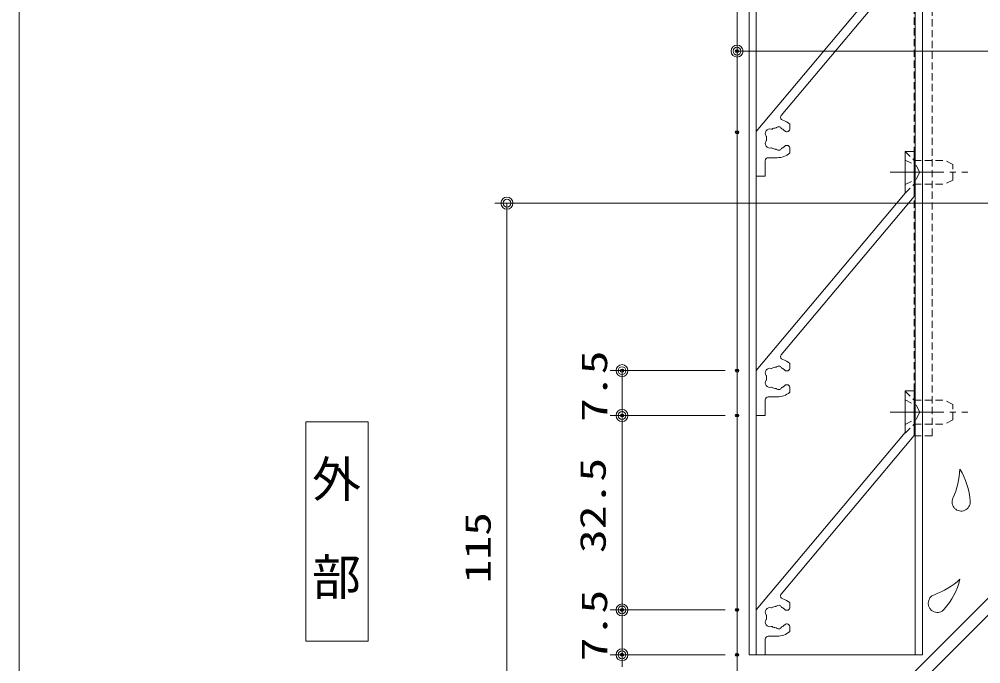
# Model space of a CAD drawing. Units: millimetres on the paper. Extents: x -395 to 395, y -281 to 281.
# Drawn here: x -395.3 to -234.5, y 10.1 to 117.8 of the extents above; entities that cross this region are included whole.
import ezdxf
from ezdxf.enums import TextEntityAlignment as Align

# ---------------------------------------------------------------- set-up
doc = ezdxf.new("R2010")
doc.units = ezdxf.units.MM
doc.header["$PDMODE"] = 32
doc.header["$PDSIZE"] = 0.5
doc.linetypes.add('CHAIN2', pattern=[12, 9, -1, 1, -1])
doc.linetypes.add('DASHED1', pattern=[1.8, 1.2, -0.6])
for name, color, linetype, lineweight in [('0-2_USERZ', 3, 'Continuous', 9), ('0-3_F-1', 7, 'Continuous', 9), ('0-5_0', 7, 'Continuous', 9), ('0-7_PARTS3', 134, 'Continuous', 9), ('0-8_KATAZAI', 7, 'Continuous', 9), ('0-A_USER1', 4, 'Continuous', 9), ('0-B_SUNPOU', 3, 'Continuous', 9)]:
    doc.layers.add(name, color=color, linetype=linetype, lineweight=lineweight)
doc.layers.add('0-6_DEFPOINTS', color=1, linetype='Continuous')
doc.styles.add('@ＭＳ ゴシック', font='')
doc.styles.add('ＭＳ ゴシック', font='')
doc.styles.get('@ＭＳ ゴシック').set_extended_font_data('@MS Gothic')
doc.styles.get('ＭＳ ゴシック').set_extended_font_data('MS Gothic')

# ---------------------------------------------------------------- blocks, each defined once
blk = doc.blocks.new('図枠')
at = {"layer": '0-3_F-1'}
blk.add_lwpolyline([(790.6, 0), (0, 0), (0, 562), (790.6, 562)], close=True, dxfattribs=at)
blk = doc.blocks.new('GAIBU_H')
at = {"layer": '0-A_USER1'}
blk.add_lwpolyline([(-5.22, -18.32), (5.22, -18.32), (5.22, 18.32), (-5.22, 18.32)], close=True, dxfattribs=at)
at = {"layer": '0-A_USER1', "style": '@ＭＳ ゴシック'}
blk.add_text('外\u3000部', height=5.99, rotation=270, dxfattribs=at).set_placement((-4.987, 12.92), align=Align.BOTTOM_LEFT)
blk = doc.blocks.new('DOT1')
at = {"layer": '0-5_0'}
blk.add_line((0, 0), (-1, 0), dxfattribs=at)
for radius in [0.5, 0.325]:
    blk.add_circle((0, 0), radius, dxfattribs=at)
blk = doc.blocks.new('WAKU-D1')
at = {"layer": '0-8_KATAZAI'}
for p, q in [((39, -1.8), (39, -32)), ((-4.25, -3.7), (-5, -3.7)), ((-4.069, -3.778), (-3.931, -3.922)), ((-3.5, -3.75), (-3.5, -3.5)), ((-0.5, -8.5), (-4.5, -8.5)), ((39, -32), (75.998, -32)), ((75.998, -34), (65.613, -34)), ((75.998, -48.5), (75.998, -34)), ((114, -98.2), (115, -98.2)), ((115, -98.2), (115, -100))]:
    blk.add_line(p, q, dxfattribs=at)
for points in [[(0, -8), (0, 0), (90.002, 0)], [(90.002, 0), (90.002, -30), (88.002, -30), (88.002, -26.998), (77.998, -26.998), (77.998, -46), (88.002, -46), (88.002, -43), (90.002, -43), (90.002, -58)], [(-4.5, -2.5), (-6.5, -2.5), (-6.5, -9.5)], [(115, -100), (108, -100), (58, -50), (58, -34), (39, -34), (39, -43), (48.997, -43), (48.997, -45), (37, -45), (37, -1.8), (30, -1.8), (30, -8), (28.5, -8), (28.5, -1.8), (5.987, -1.8)], [(88.002, -24.998), (88.002, -1.8), (39, -1.8)], [(-5, -8), (-5, -6.1), (-4.4, -5.5), (-5, -4.9), (-5, -3.7)], [(4.796, -4.386), (4.706, -4.297), (4.313, -4.227)], [(6.1, -4.085), (6.1, -4.45), (5.7, -4.85), (5.561, -4.85), (5.277, -4.732)], [(3.804, -7.789), (3.919, -7.842), (4.313, -7.773)], [(5.277, -7.268), (5.561, -7.15), (5.7, -7.15), (6.1, -7.55), (6.1, -8.3)], [(6.6, -8.8), (9, -8.8), (9, -10), (-6, -10)], [(75.998, -32), (75.998, -24.998), (88.002, -24.998)], [(63.974, -35.467), (64.204, -35.794), (64.205, -35.921)], [(64.3, -36.506), (64.417, -36.79), (64.515, -36.888), (65.081, -36.888), (65.692, -36.277)], [(61.922, -38.204), (61.795, -38.203), (61.468, -37.973)], [(62.278, -39.691), (62.889, -39.08), (62.889, -38.514), (62.791, -38.416), (62.506, -38.299)], [(60, -39.612), (60, -49.172), (87.536, -76.707)], [(112.2, -60), (88.002, -60), (88.002, -48.5), (75.998, -48.5)], [(90.002, -58), (125, -58), (125, -60), (114, -60), (114, -98.2)], [(92.656, -81.828), (109.028, -98.2), (112.2, -98.2), (112.2, -60)], [(91.642, -74.308), (92.253, -74.919), (92.253, -75.485), (92.155, -75.583), (91.87, -75.7)], [(91.286, -75.795), (91.159, -75.796), (90.832, -76.026)], [(93.664, -77.493), (93.781, -77.209), (93.879, -77.111), (94.445, -77.111), (95.056, -77.722)], [(93.338, -78.532), (93.568, -78.205), (93.569, -78.078)]]:
    blk.add_lwpolyline(points, dxfattribs=at)
for centre, radius, start, end in [((-4.5, -3.5), 1, 360, 90), ((5.987, -2.8), 1, 89.99997, 241.75769), ((-4.25, -3.95), 0.25, 43.60282, 90), ((-3.75, -3.75), 0.25, 223.60282, 360), ((2.771, -5.14), 0.75, 65.95278, 224.04722), ((4, -6), 1.8, 80, 120.85315), ((4, -6), 1.8, 44.79283, 63.7398), ((4, -6.5), 3.2, 48.9855, 61.75769), ((2.771, -6.86), 0.75, 135.95278, 294.04722), ((4, -6), 1.8, 169.14685, 190.85315), ((-4.5, -8), 0.5, 180, 270), ((-0.5, -8), 0.5, 270, 0), ((4, -6), 1.8, 239.14685, 263.7398), ((4, -6), 1.8, 280, 315.20717), ((-6, -9.5), 0.5, 180, 270), ((6.6, -8.3), 0.5, 180, 270), ((62.5, -36.499), 1.8, 124.14685, 145.85316), ((62.239, -35.022), 0.75, 20.95279, 179.04722), ((62.5, -36.499), 1.8, 35.00001, 75.85316), ((65.613, -34.5), 0.5, 90, 212.70191), ((62.5, -36.499), 3.2, 3.98551, 32.70191), ((61.023, -36.239), 0.75, 90.95279, 249.04722), ((62.5, -36.499), 1.8, 194.14685, 235.00001), ((62.5, -36.499), 1.8, 359.79284, 18.7398), ((62.5, -36.499), 1.8, 251.26021, 270.20717), ((60.5, -39.612), 0.5, 57.27956, 180), ((62.5, -36.499), 3.2, 237.27956, 266.01451), ((91.864, -77.5), 3.2, 93.98549, 160.15066), ((88.102, -76.142), 0.8, 224.99999, 340.15066), ((90.387, -77.76), 0.75, 110.95278, 269.04721), ((91.864, -77.5), 1.8, 124.99999, 165.85315), ((91.864, -77.5), 1.8, 89.79283, 108.73979), ((91.864, -77.5), 1.8, 214.14684, 235.85315), ((91.864, -77.5), 1.8, 284.14684, 324.99999), ((91.864, -77.5), 3.2, 289.84933, 356.01449), ((91.864, -77.5), 1.8, 341.2602, 0.20716), ((91.603, -78.977), 0.75, 180.95278, 339.04721), ((93.222, -81.262), 0.8, 109.84933, 224.99999)]:
    blk.add_arc(centre, radius, start, end, dxfattribs=at)
blk = doc.blocks.new('S-HA1')
at = {"layer": '0-5_0'}
for p, q in [((-8.711, 5.599), (-7.847, 5.599)), ((-7.447, 5.199), (-7.447, 5.06)), ((-5.147, 5.06), (-5.147, 5.199)), ((-4.747, 5.599), (-3.882, 5.599)), ((-3.097, 3.499), (-3.097, 2))]:
    blk.add_line(p, q, dxfattribs=at)
for points in [[(-7.5, 0), (-37.175, 24.9), (-44.132, 24.9), (-44.132, 26.4), (-36.629, 26.4), (-10.159, 4.189)], [(-2.597, 1.5), (0, 1.5), (0, 0), (-7.5, 0)]]:
    blk.add_lwpolyline(points, dxfattribs=at)
for centre, radius, start, end in [((-6.297, 3.499), 3.2, 138.9855, 163.13226), ((-7.847, 5.199), 0.4, 360, 90), ((-7.847, 5.06), 0.4, 314.79283, 360), ((-4.747, 5.199), 0.4, 90, 180), ((-4.747, 5.06), 0.4, 180, 225.20717), ((-6.297, 3.499), 3.2, 360, 41.0145), ((-9.838, 4.572), 0.5, 230, 343.13226), ((-7.774, 3.759), 0.5, 116.8699, 223.1301), ((-8.285, 3.281), 0.2, 6.2602, 43.1301), ((-6.297, 3.499), 1.8, 186.2602, 208.03074), ((-8.09, 4.384), 0.2, 296.8699, 333.7398), ((-6.297, 3.499), 1.8, 134.79283, 153.7398), ((-6.297, 3.499), 1.8, 26.2602, 45.20717), ((-6.297, 3.499), 1.8, 331.96926, 353.7398), ((-4.503, 4.384), 0.2, 206.2602, 243.1301), ((-4.82, 3.759), 0.5, 316.8699, 63.1301), ((-4.309, 3.281), 0.2, 136.8699, 173.7398), ((-7.157, 2.27), 0.75, 162.29961, 307.70039), ((-8.062, 2.559), 0.2, 342.29961, 28.03074), ((-6.576, 1.518), 0.2, 81.96926, 127.70039), ((-6.297, 3.499), 1.8, 261.96926, 278.03074), ((-6.017, 1.518), 0.2, 52.29961, 98.03074), ((-5.436, 2.27), 0.75, 232.29961, 17.70039), ((-4.531, 2.559), 0.2, 151.96926, 197.70039), ((-2.597, 2), 0.5, 180, 270)]:
    blk.add_arc(centre, radius, start, end, dxfattribs=at)
blk = doc.blocks.new('U60')
at = {"layer": '0-7_PARTS3', "linetype": 'DASHED1'}
for p, q in [((0, 3.5), (1.5, 2)), ((1.5, 2), (6.6, 2)), ((8, 1.3), (6.6, 2)), ((8, 1.3), (8, -1.3)), ((8, -1.3), (6.6, -2)), ((1.5, -2), (6.6, -2))]:
    blk.add_line(p, q, dxfattribs=at)
at = {"layer": '0-7_PARTS3', "linetype": 'CHAIN2'}
blk.add_line((-2.5, 0), (10.5, 0), dxfattribs=at)
at = {"layer": '0-7_PARTS3', "linetype": 'DASHED1'}
for points in [[(0, 3.5), (0, -3.5), (1.5, -2), (1.5, 2)], [(0, 2.05), (1.856, 1.145), (2.464, 0)], [(0, -2.05), (1.856, -1.145), (2.464, 0)]]:
    blk.add_lwpolyline(points, dxfattribs=at)

msp = doc.modelspace()

# ---------------------------------------------------------------- linework, layer by layer
at = {"layer": '0-2_USERZ'}
for p, q in [((-275.266, 245.927), (-275.266, -20.907)), ((-277.266, 59.097), (-296.505, 59.097)), ((-294.505, 53.597), (-294.505, 57.097)), ((-277.266, 51.597), (-296.505, 51.597)), ((-277.266, 51.597), (-296.505, 51.597)), ((-294.505, 21.097), (-294.505, 49.597)), ((-277.266, 19.097), (-296.505, 19.097)), ((-277.266, 19.097), (-296.505, 19.097)), ((-294.505, 13.597), (-294.505, 17.097)), ((-277.266, 11.597), (-296.505, 11.597)), ((-277.266, 11.593), (-296.505, 11.593))]:
    msp.add_line(p, q, dxfattribs=at)
for points in [[(-244.266, 245.927), (-244.266, 11.597), (-273.266, 11.597), (-273.266, 245.927)], [(-245.466, 245.927), (-245.466, 11.597), (-272.066, 11.597), (-272.066, 245.927)]]:
    msp.add_lwpolyline(points, dxfattribs=at)
at = {"layer": '0-2_USERZ', "color": 4, "linetype": 'DASHED1'}
msp.add_lwpolyline([(-245.666, 245.927), (-245.666, 48.225), (-242.666, 48.225), (-242.666, 245.927)], dxfattribs=at)
at = {"layer": '0-2_USERZ', "color": 4}
for centre, radius, start, end in [((-250.91, 43.167), 12.911, 335.40693, 357.65145), ((-248.101, 36.427), 11.849, 3.99664, 31.61329), ((-237.798, 37.133), 1.523, 154.27777, 4.50374), ((-246.694, 33.772), 12.911, 290.02548, 312.27), ((-249.519, 27.038), 11.849, 318.6152, 346.23184), ((-241.78, 20.201), 1.523, 108.89632, 319.12229)]:
    msp.add_arc(centre, radius, start, end, dxfattribs=at)
at = {"layer": '0-6_DEFPOINTS'}
for p in [(-275.266, 112.51), (-275.266, 98.939), (-294.505, 59.097), (-275.266, 59.097), (-294.505, 51.597), (-275.266, 51.597), (-294.505, 19.097), (-275.266, 19.097), (-294.505, 11.593), (-275.266, 11.597), (-275.266, 11.593)]:
    msp.add_point(p, dxfattribs=at)
at = {"layer": '0-B_SUNPOU'}
for p, q in [((-275.266, 100.939), (-275.266, 114.51)), ((-177.266, 112.51), (-273.266, 112.51)), ((-185.266, 87.093), (-315.746, 87.093)), ((-313.746, 85.093), (-313.746, -25.907))]:
    msp.add_line(p, q, dxfattribs=at)

# ---------------------------------------------------------------- block references
at = {"layer": '0-2_USERZ'}
msp.add_blockref('図枠', (-395.3, -281), dxfattribs=at)
at = {"layer": '0-2_USERZ', "rotation": 270}
for p in [(-272.066, 91.597), (-272.066, 51.597), (-272.066, 11.597)]:
    msp.add_blockref('S-HA1', p, dxfattribs=at)
at = {"layer": '0-2_USERZ', "xscale": 2, "yscale": 2}
for p, rotation in [((-294.505, 59.097), 90), ((-294.505, 51.597), 270), ((-294.505, 51.597), 90), ((-294.505, 19.097), 270), ((-294.505, 19.097), 90), ((-294.505, 11.597), 270), ((-294.505, 11.593), 90)]:
    msp.add_blockref('DOT1', p, dxfattribs=dict(at, rotation=rotation))
at = {"layer": '0-7_PARTS3', "xscale": -1, "rotation": 180}
for p in [(-247.166, 92.25), (-247.166, 52.155)]:
    msp.add_blockref('U60', p, dxfattribs=at)
at = {"layer": '0-8_KATAZAI', "rotation": 270}
msp.add_blockref('WAKU-D1', (-175.266, 87.093), dxfattribs=at)
at = {"layer": '0-A_USER1'}
msp.add_blockref('GAIBU_H', (-342.165, 32.213), dxfattribs=at)
at = {"layer": '0-B_SUNPOU', "xscale": 2, "yscale": 2}
for p, rotation in [((-275.266, 112.51), 180), ((-313.746, 87.093), 90)]:
    msp.add_blockref('DOT1', p, dxfattribs=dict(at, rotation=rotation))

# ---------------------------------------------------------------- texts
at = {"layer": '0-2_USERZ', "style": 'ＭＳ ゴシック', "width": 1.35}
for s, p in [('7.5', (-295.687, 50.525)), ('32.5', (-295.922, 28.597)), ('7.5', (-295.687, 10.525))]:
    msp.add_text(s, height=4.333, rotation=90, dxfattribs=at).set_placement(p, align=Align.BOTTOM_LEFT)
at = {"layer": '0-B_SUNPOU', "style": 'ＭＳ ゴシック', "width": 1.35}
msp.add_text('115', height=4.333, rotation=90, dxfattribs=at).set_placement((-315.163, 23.518), align=Align.BOTTOM_LEFT)

doc.saveas('drawing.dxf')
